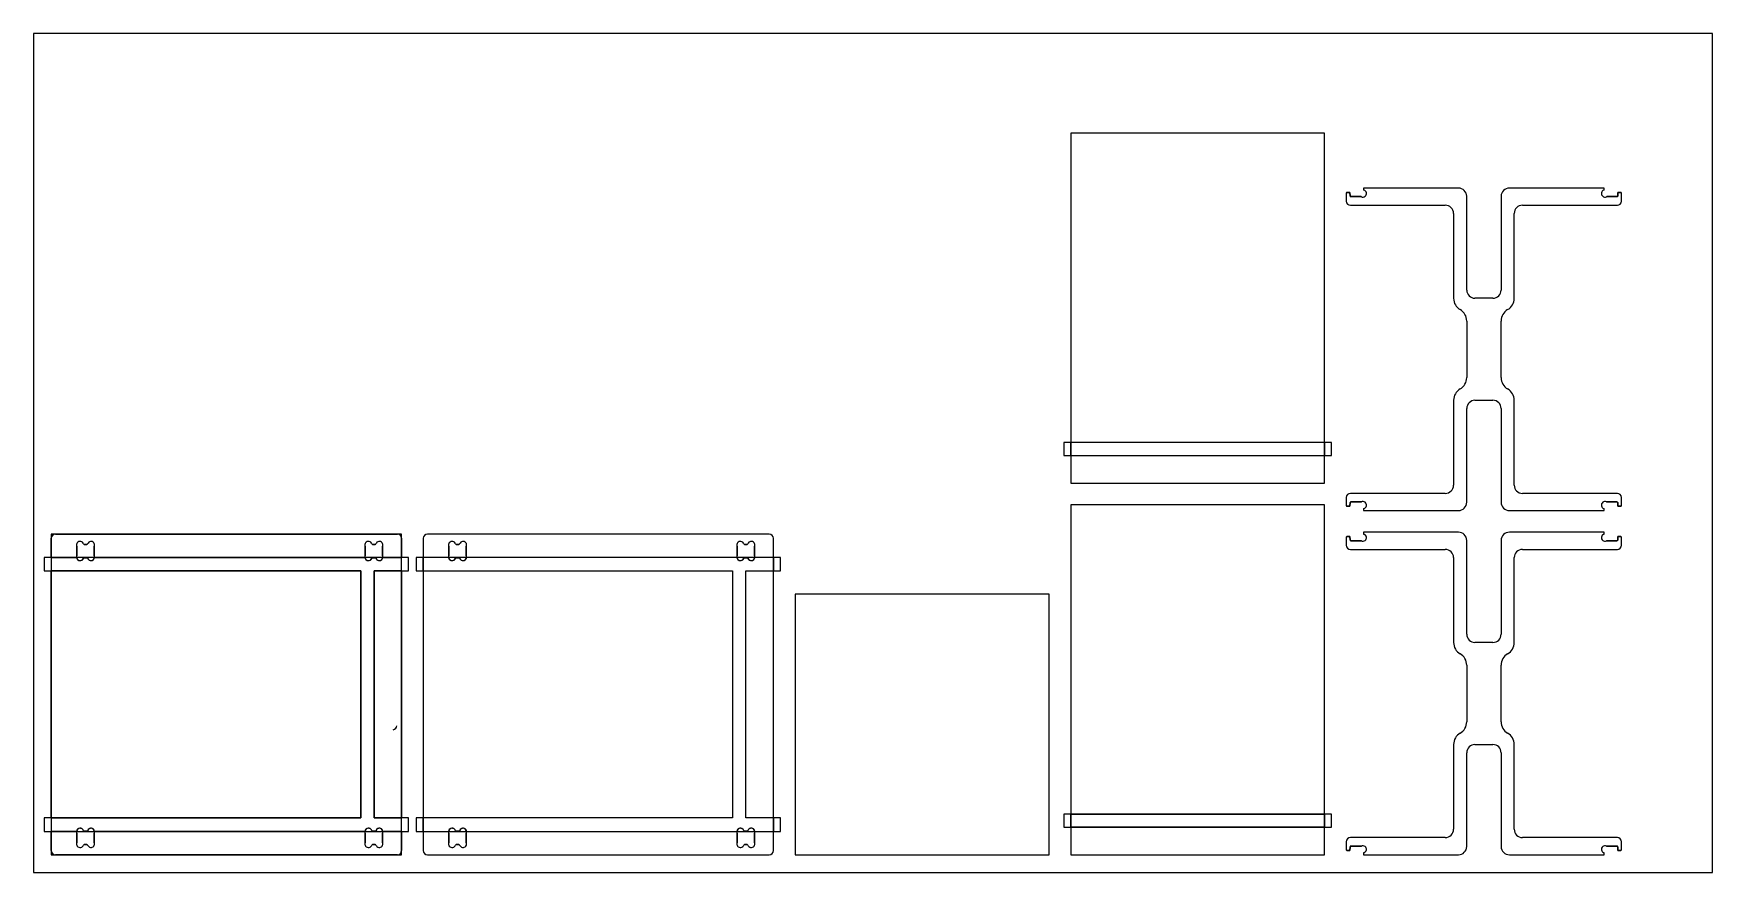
# Model space of a CAD drawing. Extents: x 0 to 96.1, y 0.2 to 48.2.
import ezdxf

# ---------------------------------------------------------------- set-up
doc = ezdxf.new("R2010")
doc.units = 0
doc.header["$MEASUREMENT"] = 0
doc.layers.get('0').update_dxf_attribs({"linetype": 'CONTINUOUS'})
for name, color, linetype in [('BOX_STOCK', 1, 'CONTINUOUS'), ('POCKETS', 171, 'CONTINUOUS'), ('PROFILES_INSIDE', 4, 'CONTINUOUS'), ('PROFILES_OUTSIDE', 6, 'CONTINUOUS')]:
    doc.layers.add(name, color=color, linetype=linetype)

msp = doc.modelspace()

# ---------------------------------------------------------------- linework, layer by layer
at = {"color": 7, "linetype": 'CONTINUOUS'}
for p, q in [((73.881, 42.506), (59.352, 42.506)), ((59.352, 42.506), (59.352, 24.796)), ((73.881, 24.796), (73.881, 42.506)), ((75.121, 39.071), (75.121, 38.608)), ((75.16, 39.11), (75.326, 39.11)), ((75.326, 39.11), (75.339, 38.901)), ((75.379, 38.864), (75.969, 38.864)), ((76.105, 39.356), (76.105, 39.276)), ((81.538, 39.356), (76.105, 39.356)), ((82.011, 33.516), (82.011, 38.884)), ((83.979, 38.884), (83.979, 33.516)), ((89.885, 39.356), (84.452, 39.356)), ((89.885, 39.276), (89.885, 39.356)), ((90.021, 38.864), (90.611, 38.864)), ((90.65, 38.901), (90.664, 39.11)), ((90.664, 39.11), (90.829, 39.11)), ((90.869, 38.608), (90.869, 39.071)), ((75.357, 38.372), (80.788, 38.372)), ((81.261, 37.899), (81.261, 33.043)), ((84.729, 33.043), (84.729, 37.899)), ((85.202, 38.372), (90.633, 38.372)), ((83.507, 33.043), (82.483, 33.043)), ((82.011, 31.744), (82.011, 28.502)), ((83.979, 28.502), (83.979, 31.744)), ((81.261, 27.203), (81.261, 22.346)), ((82.483, 27.203), (83.507, 27.203)), ((84.729, 22.346), (84.729, 27.203)), ((82.011, 21.362), (82.011, 26.73)), ((83.979, 26.73), (83.979, 21.362)), ((73.881, 24.796), (59.352, 24.796)), ((59.352, 24.039), (59.352, 24.796)), ((59.352, 24.039), (59.352, 22.465)), ((59.352, 24.039), (73.881, 24.039)), ((73.881, 24.796), (73.881, 24.039)), ((73.881, 22.465), (73.881, 24.039)), ((59.352, 22.465), (73.881, 22.465)), ((73.881, 21.225), (59.352, 21.225)), ((59.352, 21.225), (59.352, 3.515)), ((73.881, 3.515), (73.881, 21.225)), ((75.121, 21.638), (75.121, 21.175)), ((75.326, 21.136), (75.16, 21.136)), ((75.339, 21.345), (75.326, 21.136)), ((80.788, 21.874), (75.357, 21.874)), ((75.969, 21.382), (75.379, 21.382)), ((90.633, 21.874), (85.202, 21.874)), ((90.611, 21.382), (90.021, 21.382)), ((90.664, 21.136), (90.65, 21.345)), ((90.829, 21.136), (90.664, 21.136)), ((90.869, 21.175), (90.869, 21.638)), ((76.105, 20.969), (76.105, 20.89)), ((76.105, 20.89), (81.538, 20.89)), ((84.452, 20.89), (89.885, 20.89)), ((89.885, 20.89), (89.885, 20.969)), ((1.022, 18.211), (1.022, 19.302)), ((1.258, 19.538), (20.827, 19.538)), ((21.063, 19.302), (21.063, 18.211)), ((22.302, 19.302), (22.302, 18.211)), ((42.107, 19.538), (22.539, 19.538)), ((42.344, 18.211), (42.344, 19.302)), ((75.121, 19.365), (75.121, 18.902)), ((75.16, 19.404), (75.326, 19.404)), ((75.326, 19.404), (75.339, 19.195)), ((76.105, 19.65), (76.105, 19.571)), ((81.538, 19.65), (76.105, 19.65)), ((89.885, 19.65), (84.452, 19.65)), ((89.885, 19.571), (89.885, 19.65)), ((90.65, 19.195), (90.664, 19.404)), ((90.664, 19.404), (90.829, 19.404)), ((90.869, 18.902), (90.869, 19.365)), ((2.491, 18.327), (2.491, 18.818)), ((2.904, 18.954), (3.063, 18.954)), ((3.476, 18.818), (3.476, 18.327)), ((18.989, 18.327), (18.989, 18.818)), ((19.402, 18.954), (19.561, 18.954)), ((19.973, 18.818), (19.973, 18.327)), ((23.778, 18.327), (23.778, 18.818)), ((24.19, 18.954), (24.35, 18.954)), ((24.762, 18.818), (24.762, 18.327)), ((40.27, 18.327), (40.27, 18.818)), ((40.682, 18.954), (40.842, 18.954)), ((41.254, 18.818), (41.254, 18.327)), ((75.357, 18.666), (80.788, 18.666)), ((75.379, 19.158), (75.969, 19.158)), ((82.011, 13.81), (82.011, 19.178)), ((83.979, 19.178), (83.979, 13.81)), ((85.202, 18.666), (90.633, 18.666)), ((90.021, 19.158), (90.611, 19.158)), ((1.022, 18.211), (2.469, 18.211)), ((1.022, 18.211), (1.022, 17.434)), ((1.022, 3.288), (1.022, 17.434)), ((18.725, 17.434), (1.022, 17.434)), ((2.904, 18.191), (3.063, 18.191)), ((3.498, 18.211), (18.967, 18.211)), ((18.725, 3.288), (18.725, 17.434)), ((19.402, 18.191), (19.561, 18.191)), ((19.488, 17.434), (19.488, 3.288)), ((21.063, 17.434), (19.488, 17.434)), ((19.996, 18.211), (21.063, 18.211)), ((21.063, 17.434), (21.063, 18.211)), ((21.063, 17.434), (21.063, 3.288)), ((23.756, 18.211), (22.302, 18.211)), ((22.302, 17.434), (22.302, 18.211)), ((22.302, 17.434), (22.302, 3.288)), ((22.302, 17.434), (40.005, 17.434)), ((24.19, 18.191), (24.35, 18.191)), ((40.248, 18.211), (24.784, 18.211)), ((40.005, 17.434), (40.005, 3.288)), ((40.682, 18.191), (40.842, 18.191)), ((40.769, 3.288), (40.769, 17.434)), ((40.769, 17.434), (42.344, 17.434)), ((42.344, 18.211), (41.276, 18.211)), ((42.344, 18.211), (42.344, 17.434)), ((42.344, 3.288), (42.344, 17.434)), ((81.261, 18.194), (81.261, 13.337)), ((84.729, 13.337), (84.729, 18.194)), ((58.113, 16.107), (43.583, 16.107)), ((43.583, 16.107), (43.583, 1.184)), ((58.113, 1.184), (58.113, 16.107)), ((83.507, 13.337), (82.483, 13.337)), ((82.011, 12.038), (82.011, 8.796)), ((83.979, 8.796), (83.979, 12.038)), ((81.261, 7.497), (81.261, 2.641)), ((82.011, 1.656), (82.011, 7.024)), ((82.483, 7.497), (83.507, 7.497)), ((83.979, 7.024), (83.979, 1.656)), ((84.729, 2.641), (84.729, 7.497)), ((1.022, 3.288), (18.725, 3.288)), ((1.022, 3.288), (1.022, 2.511)), ((19.488, 3.288), (21.063, 3.288)), ((21.063, 2.511), (21.063, 3.288)), ((40.005, 3.288), (22.302, 3.288)), ((22.302, 2.511), (22.302, 3.288)), ((42.344, 3.288), (40.769, 3.288)), ((42.344, 3.288), (42.344, 2.511)), ((59.352, 3.515), (73.881, 3.515)), ((59.352, 2.759), (59.352, 3.515)), ((73.881, 3.515), (73.881, 2.759)), ((1.022, 1.42), (1.022, 2.511)), ((2.469, 2.511), (1.022, 2.511)), ((2.491, 1.904), (2.491, 2.395)), ((3.063, 2.531), (2.904, 2.531)), ((3.476, 2.395), (3.476, 1.904)), ((18.967, 2.511), (3.498, 2.511)), ((18.989, 1.904), (18.989, 2.395)), ((19.561, 2.531), (19.402, 2.531)), ((19.973, 2.395), (19.973, 1.904)), ((21.063, 2.511), (19.996, 2.511)), ((21.063, 2.511), (21.063, 1.42)), ((22.302, 2.511), (22.302, 1.42)), ((22.302, 2.511), (23.756, 2.511)), ((23.778, 1.904), (23.778, 2.395)), ((24.35, 2.531), (24.19, 2.531)), ((24.762, 2.395), (24.762, 1.904)), ((24.784, 2.511), (40.248, 2.511)), ((40.27, 1.904), (40.27, 2.395)), ((40.842, 2.531), (40.682, 2.531)), ((41.254, 2.395), (41.254, 1.904)), ((41.276, 2.511), (42.344, 2.511)), ((42.344, 1.42), (42.344, 2.511)), ((59.352, 2.759), (59.352, 1.184)), ((73.881, 2.759), (59.352, 2.759)), ((73.881, 1.184), (73.881, 2.759)), ((75.121, 1.932), (75.121, 1.469)), ((80.788, 2.168), (75.357, 2.168)), ((90.633, 2.168), (85.202, 2.168)), ((90.869, 1.469), (90.869, 1.932)), ((20.827, 1.184), (1.258, 1.184)), ((3.063, 1.768), (2.904, 1.768)), ((19.561, 1.768), (19.402, 1.768)), ((22.539, 1.184), (42.107, 1.184)), ((24.35, 1.768), (24.19, 1.768)), ((40.842, 1.768), (40.682, 1.768)), ((43.583, 1.184), (58.113, 1.184)), ((59.352, 1.184), (73.881, 1.184)), ((75.326, 1.43), (75.16, 1.43)), ((75.339, 1.639), (75.326, 1.43)), ((75.969, 1.676), (75.379, 1.676)), ((76.105, 1.264), (76.105, 1.184)), ((76.105, 1.184), (81.538, 1.184)), ((84.452, 1.184), (89.885, 1.184)), ((89.885, 1.184), (89.885, 1.264)), ((90.611, 1.676), (90.021, 1.676)), ((90.664, 1.43), (90.65, 1.639)), ((90.829, 1.43), (90.664, 1.43))]:
    msp.add_line(p, q, dxfattribs=at)
for centre, radius, start, end in [((75.16, 39.071), 0.0394, 90, 180), ((75.357, 38.608), 0.236, 180, 270), ((75.379, 38.903), 0.0394, 183.66194, 270), ((75.969, 38.824), 0.0394, 65.11211, 90), ((76.071, 39.045), 0.204, 245.11211, 72.39953), ((76.144, 39.276), 0.0394, 180, 252.39953), ((81.538, 38.884), 0.472, 360, 90), ((84.452, 38.884), 0.472, 90, 180), ((89.919, 39.045), 0.204, 107.60047, 294.88789), ((89.845, 39.276), 0.0394, 287.60047, 0), ((90.021, 38.824), 0.0394, 90, 114.88789), ((90.611, 38.903), 0.0394, 270, 356.33806), ((90.633, 38.608), 0.236, 270, 0), ((90.829, 39.071), 0.0394, 0, 90), ((80.788, 37.899), 0.472, 0, 90), ((85.202, 37.899), 0.472, 90, 180), ((82.011, 33.043), 0.75, 180, 240), ((82.483, 33.516), 0.472, 180, 270), ((83.507, 33.516), 0.472, 270, 0), ((83.979, 33.043), 0.75, 300, 0), ((81.261, 31.744), 0.75, 0, 60), ((84.729, 31.744), 0.75, 120, 180), ((81.261, 28.502), 0.75, 300, 0), ((84.729, 28.502), 0.75, 180, 240), ((82.011, 27.203), 0.75, 120, 180), ((82.483, 26.73), 0.472, 90, 180), ((83.507, 26.73), 0.472, 0, 90), ((83.979, 27.203), 0.75, 0, 60), ((80.788, 22.346), 0.472, 270, 0), ((85.202, 22.346), 0.472, 180, 270), ((75.357, 21.638), 0.236, 90, 180), ((75.16, 21.175), 0.0394, 180, 270), ((75.379, 21.342), 0.0394, 90, 176.33806), ((75.969, 21.421), 0.0394, 270, 294.88789), ((76.071, 21.201), 0.204, 287.60047, 114.88789), ((81.538, 21.362), 0.472, 270, 0), ((84.452, 21.362), 0.472, 180, 270), ((89.919, 21.201), 0.204, 65.11211, 252.39953), ((90.021, 21.421), 0.0394, 245.11211, 270), ((90.611, 21.342), 0.0394, 3.66194, 90), ((90.633, 21.638), 0.236, 0, 90), ((90.829, 21.175), 0.0394, 270, 0), ((76.144, 20.969), 0.0394, 107.60047, 180), ((89.845, 20.969), 0.0394, 0, 72.39953), ((1.258, 19.302), 0.236, 90, 180), ((20.827, 19.302), 0.236, 0, 90), ((22.539, 19.302), 0.236, 90, 180), ((42.107, 19.302), 0.236, 360, 90), ((75.16, 19.365), 0.0394, 90, 180), ((76.071, 19.339), 0.204, 245.11211, 72.39953), ((76.144, 19.571), 0.0394, 180, 252.39953), ((81.538, 19.178), 0.472, 0, 90), ((84.452, 19.178), 0.472, 90, 180), ((89.919, 19.339), 0.204, 107.60047, 294.88789), ((89.845, 19.571), 0.0394, 287.60047, 0), ((90.829, 19.365), 0.0394, 0, 90), ((2.672, 18.92), 0.204, 17.60048, 204.88782), ((2.672, 18.225), 0.204, 155.11212, 183.94474), ((2.452, 18.818), 0.0394, 0, 24.88782), ((2.452, 18.327), 0.0394, 335.11212, 0), ((2.904, 18.994), 0.0394, 197.60048, 270.00006), ((3.063, 18.994), 0.0394, 270.00006, 342.39955), ((3.295, 18.92), 0.204, 335.11221, 162.39955), ((3.515, 18.818), 0.0394, 155.11221, 180), ((3.515, 18.327), 0.0394, 180, 204.88791), ((3.295, 18.225), 0.204, 356.05518, 24.88791), ((19.17, 18.92), 0.204, 17.60048, 204.88782), ((19.17, 18.225), 0.204, 155.11212, 183.94474), ((18.95, 18.818), 0.0394, 0, 24.88782), ((18.95, 18.327), 0.0394, 335.11212, 0), ((19.402, 18.994), 0.0394, 197.60048, 270.00006), ((19.561, 18.994), 0.0394, 270.00006, 342.39955), ((19.792, 18.92), 0.204, 335.11221, 162.39955), ((20.013, 18.818), 0.0394, 155.11221, 180), ((20.013, 18.327), 0.0394, 180, 204.88791), ((19.792, 18.225), 0.204, 356.05518, 24.88791), ((23.959, 18.92), 0.204, 17.60048, 204.88782), ((23.959, 18.225), 0.204, 155.11212, 183.94474), ((23.738, 18.818), 0.0394, 0, 24.88782), ((23.738, 18.327), 0.0394, 335.11212, 0), ((24.19, 18.994), 0.0394, 197.60048, 270.00006), ((24.35, 18.994), 0.0394, 270.00006, 342.39955), ((24.581, 18.92), 0.204, 335.11221, 162.39955), ((24.801, 18.818), 0.0394, 155.11221, 180), ((24.801, 18.327), 0.0394, 180, 204.88791), ((24.581, 18.225), 0.204, 356.05518, 24.88791), ((40.451, 18.92), 0.204, 17.60048, 204.88782), ((40.451, 18.225), 0.204, 155.11212, 183.94474), ((40.231, 18.818), 0.0394, 0, 24.88782), ((40.231, 18.327), 0.0394, 335.11212, 0), ((40.682, 18.994), 0.0394, 197.60048, 270.00006), ((40.842, 18.994), 0.0394, 270.00006, 342.39955), ((41.073, 18.92), 0.204, 335.11221, 162.39955), ((41.294, 18.818), 0.0394, 155.11221, 180), ((41.294, 18.327), 0.0394, 180, 204.88791), ((41.073, 18.225), 0.204, 356.05518, 24.88791), ((75.357, 18.902), 0.236, 180, 270), ((75.379, 19.198), 0.0394, 183.66194, 270), ((75.969, 19.119), 0.0394, 65.11211, 90), ((80.788, 18.194), 0.472, 0, 90), ((85.202, 18.194), 0.472, 90, 180), ((90.021, 19.119), 0.0394, 90, 114.88789), ((90.611, 19.198), 0.0394, 270, 356.33806), ((90.633, 18.902), 0.236, 270, 0), ((2.672, 18.225), 0.204, 183.94474, 342.39955), ((2.904, 18.152), 0.0394, 90.00006, 162.39955), ((3.063, 18.152), 0.0394, 17.60048, 90.00006), ((3.295, 18.225), 0.204, 197.60048, 356.05518), ((19.17, 18.225), 0.204, 183.94474, 342.39955), ((19.402, 18.152), 0.0394, 90.00006, 162.39955), ((19.561, 18.152), 0.0394, 17.60048, 90.00006), ((19.792, 18.225), 0.204, 197.60048, 356.05518), ((23.959, 18.225), 0.204, 183.94474, 342.39955), ((24.19, 18.152), 0.0394, 90.00006, 162.39955), ((24.35, 18.152), 0.0394, 17.60048, 90.00006), ((24.581, 18.225), 0.204, 197.60048, 356.05518), ((40.451, 18.225), 0.204, 183.94474, 342.39955), ((40.682, 18.152), 0.0394, 90.00006, 162.39955), ((40.842, 18.152), 0.0394, 17.60048, 90.00006), ((41.073, 18.225), 0.204, 197.60048, 356.05518), ((82.483, 13.81), 0.472, 180, 270), ((83.507, 13.81), 0.472, 270, 0), ((82.011, 13.337), 0.75, 180, 240), ((81.261, 12.038), 0.75, 0, 60), ((84.729, 12.038), 0.75, 120, 180), ((83.979, 13.337), 0.75, 300, 0), ((81.261, 8.796), 0.75, 300, 0), ((84.729, 8.796), 0.75, 180, 240), ((82.011, 7.497), 0.75, 120, 180), ((83.979, 7.497), 0.75, 0, 60), ((82.483, 7.024), 0.472, 90, 180), ((83.507, 7.024), 0.472, 0, 90), ((2.672, 2.497), 0.204, 17.60048, 176.05518), ((2.672, 2.497), 0.204, 176.05518, 204.88782), ((2.452, 2.395), 0.0394, 0, 24.88782), ((2.904, 2.571), 0.0394, 197.60048, 270.00006), ((3.063, 2.571), 0.0394, 270.00006, 342.39955), ((3.295, 2.497), 0.204, 3.94474, 162.39955), ((3.515, 2.395), 0.0394, 155.11221, 180), ((3.295, 2.497), 0.204, 335.11221, 3.94474), ((19.17, 2.497), 0.204, 17.60048, 176.05518), ((19.17, 2.497), 0.204, 176.05518, 204.88782), ((18.95, 2.395), 0.0394, 0, 24.88782), ((19.402, 2.571), 0.0394, 197.60048, 270.00006), ((19.561, 2.571), 0.0394, 270.00006, 342.39955), ((19.792, 2.497), 0.204, 3.94474, 162.39955), ((20.013, 2.395), 0.0394, 155.11221, 180), ((19.792, 2.497), 0.204, 335.11221, 3.94474), ((23.959, 2.497), 0.204, 176.05518, 204.88782), ((23.959, 2.497), 0.204, 17.60048, 176.05518), ((23.738, 2.395), 0.0394, 0, 24.88782), ((24.19, 2.571), 0.0394, 197.60048, 270.00006), ((24.35, 2.571), 0.0394, 270.00006, 342.39955), ((24.581, 2.497), 0.204, 3.94474, 162.39955), ((24.801, 2.395), 0.0394, 155.11221, 180), ((24.581, 2.497), 0.204, 335.11221, 3.94474), ((40.451, 2.497), 0.204, 176.05518, 204.88782), ((40.451, 2.497), 0.204, 17.60048, 176.05518), ((40.231, 2.395), 0.0394, 0, 24.88782), ((40.682, 2.571), 0.0394, 197.60048, 270.00006), ((40.842, 2.571), 0.0394, 270.00006, 342.39955), ((41.073, 2.497), 0.204, 3.94474, 162.39955), ((41.294, 2.395), 0.0394, 155.11221, 180), ((41.073, 2.497), 0.204, 335.11221, 3.94474), ((75.357, 1.932), 0.236, 90, 180), ((80.788, 2.641), 0.472, 270, 0), ((85.202, 2.641), 0.472, 180, 270), ((90.633, 1.932), 0.236, 0, 90), ((1.258, 1.42), 0.236, 180, 270), ((2.672, 1.802), 0.204, 155.11212, 342.39955), ((2.452, 1.904), 0.0394, 335.11212, 0), ((2.904, 1.728), 0.0394, 90.00006, 162.39955), ((3.063, 1.728), 0.0394, 17.60048, 90.00006), ((3.295, 1.802), 0.204, 197.60048, 24.88791), ((3.515, 1.904), 0.0394, 180, 204.88791), ((19.17, 1.802), 0.204, 155.11212, 342.39955), ((18.95, 1.904), 0.0394, 335.11212, 0), ((19.402, 1.728), 0.0394, 90.00006, 162.39955), ((19.561, 1.728), 0.0394, 17.60048, 90.00006), ((19.792, 1.802), 0.204, 197.60048, 24.88791), ((20.013, 1.904), 0.0394, 180, 204.88791), ((20.827, 1.42), 0.236, 270, 0), ((22.539, 1.42), 0.236, 180, 270), ((23.959, 1.802), 0.204, 155.11212, 342.39955), ((23.738, 1.904), 0.0394, 335.11212, 0), ((24.19, 1.728), 0.0394, 90.00006, 162.39955), ((24.35, 1.728), 0.0394, 17.60048, 90.00006), ((24.581, 1.802), 0.204, 197.60048, 24.88791), ((24.801, 1.904), 0.0394, 180, 204.88791), ((40.451, 1.802), 0.204, 155.11212, 342.39955), ((40.231, 1.904), 0.0394, 335.11212, 0), ((40.682, 1.728), 0.0394, 90.00006, 162.39955), ((40.842, 1.728), 0.0394, 17.60048, 90.00006), ((41.073, 1.802), 0.204, 197.60048, 24.88791), ((41.294, 1.904), 0.0394, 180, 204.88791), ((42.107, 1.42), 0.236, 270, 0), ((75.16, 1.469), 0.0394, 180, 270), ((75.379, 1.637), 0.0394, 90, 176.33806), ((75.969, 1.715), 0.0394, 270, 294.88789), ((76.071, 1.495), 0.204, 287.60047, 114.88789), ((76.144, 1.264), 0.0394, 107.60047, 180), ((81.538, 1.656), 0.472, 270, 0), ((84.452, 1.656), 0.472, 180, 270), ((89.919, 1.495), 0.204, 65.11211, 252.39953), ((89.845, 1.264), 0.0394, 0, 72.39953), ((90.021, 1.715), 0.0394, 245.11211, 270), ((90.611, 1.637), 0.0394, 3.66194, 90), ((90.829, 1.469), 0.0394, 270, 0)]:
    msp.add_arc(centre, radius, start, end, dxfattribs=at)
at = {"layer": 'BOX_STOCK'}
for p, q in [((96.071, 48.202), (0.008, 48.202)), ((0.008, 48.202), (0.008, 0.171)), ((96.071, 0.171), (96.071, 48.202)), ((0.008, 0.171), (96.071, 0.171))]:
    msp.add_line(p, q, dxfattribs=at)
at = {"layer": 'POCKETS'}
for p, q in [((74.275, 24.796), (58.958, 24.796)), ((58.958, 24.796), (58.958, 24.039)), ((58.958, 24.039), (74.275, 24.039)), ((74.275, 24.039), (74.275, 24.796)), ((0.614, 18.211), (0.614, 17.434)), ((1.008, 18.211), (0.614, 18.211)), ((0.614, 17.434), (1.008, 17.434)), ((21.076, 18.211), (1.008, 18.211)), ((1.008, 17.434), (18.725, 17.434)), ((18.725, 17.434), (18.725, 3.288)), ((19.488, 17.434), (21.076, 17.434)), ((19.488, 3.288), (19.488, 17.434)), ((21.47, 18.211), (21.076, 18.211)), ((21.076, 17.434), (21.47, 17.434)), ((21.47, 17.434), (21.47, 18.211)), ((22.289, 18.211), (21.895, 18.211)), ((21.895, 18.211), (21.895, 17.434)), ((21.895, 17.434), (22.289, 17.434)), ((42.357, 18.211), (22.289, 18.211)), ((22.289, 17.434), (40.005, 17.434)), ((40.005, 17.434), (40.005, 3.288)), ((40.769, 17.434), (42.357, 17.434)), ((40.769, 3.288), (40.769, 17.434)), ((42.751, 18.211), (42.357, 18.211)), ((42.357, 17.434), (42.751, 17.434)), ((42.751, 17.434), (42.751, 18.211)), ((0.614, 3.288), (0.614, 2.511)), ((1.008, 3.288), (0.614, 3.288)), ((18.725, 3.288), (1.008, 3.288)), ((21.076, 3.288), (19.488, 3.288)), ((21.47, 3.288), (21.076, 3.288)), ((21.47, 2.511), (21.47, 3.288)), ((22.289, 3.288), (21.895, 3.288)), ((21.895, 3.288), (21.895, 2.511)), ((40.005, 3.288), (22.289, 3.288)), ((42.357, 3.288), (40.769, 3.288)), ((42.751, 3.288), (42.357, 3.288)), ((42.751, 2.511), (42.751, 3.288)), ((74.275, 3.515), (58.958, 3.515)), ((58.958, 3.515), (58.958, 2.759)), ((74.275, 2.759), (74.275, 3.515)), ((0.614, 2.511), (1.008, 2.511)), ((1.008, 2.511), (21.076, 2.511)), ((21.076, 2.511), (21.47, 2.511)), ((21.895, 2.511), (22.289, 2.511)), ((22.289, 2.511), (42.357, 2.511)), ((42.357, 2.511), (42.751, 2.511)), ((58.958, 2.759), (74.275, 2.759))]:
    msp.add_line(p, q, dxfattribs=at)
at = {"layer": 'PROFILES_INSIDE'}
for p, q in [((2.491, 18.818), (2.491, 18.327)), ((3.063, 18.954), (2.904, 18.954)), ((3.476, 18.327), (3.476, 18.818)), ((18.989, 18.818), (18.989, 18.327)), ((19.561, 18.954), (19.402, 18.954)), ((19.973, 18.327), (19.973, 18.818)), ((23.778, 18.818), (23.778, 18.327)), ((24.35, 18.954), (24.19, 18.954)), ((24.762, 18.327), (24.762, 18.818)), ((40.27, 18.818), (40.27, 18.327)), ((40.842, 18.954), (40.682, 18.954)), ((41.254, 18.327), (41.254, 18.818)), ((2.904, 18.191), (3.063, 18.191)), ((19.402, 18.191), (19.561, 18.191)), ((24.19, 18.191), (24.35, 18.191)), ((40.682, 18.191), (40.842, 18.191)), ((2.491, 2.395), (2.491, 1.904)), ((3.063, 2.531), (2.904, 2.531)), ((3.476, 1.904), (3.476, 2.395)), ((18.989, 2.395), (18.989, 1.904)), ((19.561, 2.531), (19.402, 2.531)), ((19.973, 1.904), (19.973, 2.395)), ((23.778, 2.395), (23.778, 1.904)), ((24.35, 2.531), (24.19, 2.531)), ((24.762, 1.904), (24.762, 2.395)), ((40.27, 2.395), (40.27, 1.904)), ((40.842, 2.531), (40.682, 2.531)), ((41.254, 1.904), (41.254, 2.395)), ((2.904, 1.768), (3.063, 1.768)), ((19.402, 1.768), (19.561, 1.768)), ((24.19, 1.768), (24.35, 1.768)), ((40.682, 1.768), (40.842, 1.768))]:
    msp.add_line(p, q, dxfattribs=at)
for centre, radius, start, end in [((2.672, 18.92), 0.204, 17.60048, 204.88782), ((2.672, 18.225), 0.204, 155.11212, 342.39955), ((2.452, 18.818), 0.0394, 0, 24.88782), ((2.452, 18.327), 0.0394, 335.11212, 0), ((2.904, 18.994), 0.0394, 197.60048, 270.00006), ((3.063, 18.994), 0.0394, 270.00006, 342.39955), ((3.295, 18.92), 0.204, 335.11221, 162.39955), ((3.295, 18.225), 0.204, 197.60048, 24.88791), ((3.515, 18.818), 0.0394, 155.11221, 180), ((3.515, 18.327), 0.0394, 180, 204.88791), ((19.17, 18.92), 0.204, 17.60048, 204.88782), ((19.17, 18.225), 0.204, 155.11212, 342.39955), ((18.95, 18.818), 0.0394, 0, 24.88782), ((18.95, 18.327), 0.0394, 335.11212, 0), ((19.402, 18.994), 0.0394, 197.60048, 270.00006), ((19.561, 18.994), 0.0394, 270.00006, 342.39955), ((19.792, 18.92), 0.204, 335.11221, 162.39955), ((19.792, 18.225), 0.204, 197.60048, 24.88791), ((20.013, 18.818), 0.0394, 155.11221, 180), ((20.013, 18.327), 0.0394, 180, 204.88791), ((23.959, 18.92), 0.204, 17.60048, 204.88782), ((23.959, 18.225), 0.204, 155.11212, 342.39955), ((23.738, 18.818), 0.0394, 0, 24.88782), ((23.738, 18.327), 0.0394, 335.11212, 0), ((24.19, 18.994), 0.0394, 197.60048, 270.00006), ((24.35, 18.994), 0.0394, 270.00006, 342.39955), ((24.581, 18.92), 0.204, 335.11221, 162.39955), ((24.581, 18.225), 0.204, 197.60048, 24.88791), ((24.801, 18.818), 0.0394, 155.11221, 180), ((24.801, 18.327), 0.0394, 180, 204.88791), ((40.451, 18.92), 0.204, 17.60048, 204.88782), ((40.451, 18.225), 0.204, 155.11212, 342.39955), ((40.231, 18.818), 0.0394, 0, 24.88782), ((40.231, 18.327), 0.0394, 335.11212, 0), ((40.682, 18.994), 0.0394, 197.60048, 270.00006), ((40.842, 18.994), 0.0394, 270.00006, 342.39955), ((41.073, 18.92), 0.204, 335.11221, 162.39955), ((41.073, 18.225), 0.204, 197.60048, 24.88791), ((41.294, 18.818), 0.0394, 155.11221, 180), ((41.294, 18.327), 0.0394, 180, 204.88791), ((2.904, 18.152), 0.0394, 90.00006, 162.39955), ((3.063, 18.152), 0.0394, 17.60048, 90.00006), ((19.402, 18.152), 0.0394, 90.00006, 162.39955), ((19.561, 18.152), 0.0394, 17.60048, 90.00006), ((24.19, 18.152), 0.0394, 90.00006, 162.39955), ((24.35, 18.152), 0.0394, 17.60048, 90.00006), ((40.682, 18.152), 0.0394, 90.00006, 162.39955), ((40.842, 18.152), 0.0394, 17.60048, 90.00006), ((20.549, 8.574), 0.236, 280, 0), ((2.672, 2.497), 0.204, 17.60048, 204.88782), ((2.452, 2.395), 0.0394, 0, 24.88782), ((2.904, 2.571), 0.0394, 197.60048, 270.00006), ((3.063, 2.571), 0.0394, 270.00006, 342.39955), ((3.295, 2.497), 0.204, 335.11221, 162.39955), ((3.515, 2.395), 0.0394, 155.11221, 180), ((19.17, 2.497), 0.204, 17.60048, 204.88782), ((18.95, 2.395), 0.0394, 0, 24.88782), ((19.402, 2.571), 0.0394, 197.60048, 270.00006), ((19.561, 2.571), 0.0394, 270.00006, 342.39955), ((19.792, 2.497), 0.204, 335.11221, 162.39955), ((20.013, 2.395), 0.0394, 155.11221, 180), ((23.959, 2.497), 0.204, 17.60048, 204.88782), ((23.738, 2.395), 0.0394, 0, 24.88782), ((24.19, 2.571), 0.0394, 197.60048, 270.00006), ((24.35, 2.571), 0.0394, 270.00006, 342.39955), ((24.581, 2.497), 0.204, 335.11221, 162.39955), ((24.801, 2.395), 0.0394, 155.11221, 180), ((40.451, 2.497), 0.204, 17.60048, 204.88782), ((40.231, 2.395), 0.0394, 0, 24.88782), ((40.682, 2.571), 0.0394, 197.60048, 270.00006), ((40.842, 2.571), 0.0394, 270.00006, 342.39955), ((41.073, 2.497), 0.204, 335.11221, 162.39955), ((41.294, 2.395), 0.0394, 155.11221, 180), ((2.672, 1.802), 0.204, 155.11212, 342.39955), ((2.452, 1.904), 0.0394, 335.11212, 0), ((2.904, 1.728), 0.0394, 90.00006, 162.39955), ((3.063, 1.728), 0.0394, 17.60048, 90.00006), ((3.295, 1.802), 0.204, 197.60048, 24.88791), ((3.515, 1.904), 0.0394, 180, 204.88791), ((19.17, 1.802), 0.204, 155.11212, 342.39955), ((18.95, 1.904), 0.0394, 335.11212, 0), ((19.402, 1.728), 0.0394, 90.00006, 162.39955), ((19.561, 1.728), 0.0394, 17.60048, 90.00006), ((19.792, 1.802), 0.204, 197.60048, 24.88791), ((20.013, 1.904), 0.0394, 180, 204.88791), ((23.959, 1.802), 0.204, 155.11212, 342.39955), ((23.738, 1.904), 0.0394, 335.11212, 0), ((24.19, 1.728), 0.0394, 90.00006, 162.39955), ((24.35, 1.728), 0.0394, 17.60048, 90.00006), ((24.581, 1.802), 0.204, 197.60048, 24.88791), ((24.801, 1.904), 0.0394, 180, 204.88791), ((40.451, 1.802), 0.204, 155.11212, 342.39955), ((40.231, 1.904), 0.0394, 335.11212, 0), ((40.682, 1.728), 0.0394, 90.00006, 162.39955), ((40.842, 1.728), 0.0394, 17.60048, 90.00006), ((41.073, 1.802), 0.204, 197.60048, 24.88791), ((41.294, 1.904), 0.0394, 180, 204.88791)]:
    msp.add_arc(centre, radius, start, end, dxfattribs=at)
at = {"layer": 'PROFILES_OUTSIDE'}
for p, q in [((59.352, 42.506), (59.352, 22.465)), ((73.881, 42.506), (59.352, 42.506)), ((73.881, 22.465), (73.881, 42.506)), ((75.121, 39.071), (75.121, 38.608)), ((75.326, 39.11), (75.16, 39.11)), ((75.339, 38.901), (75.326, 39.11)), ((75.969, 38.864), (75.379, 38.864)), ((76.105, 39.356), (76.105, 39.276)), ((81.538, 39.356), (76.105, 39.356)), ((82.011, 33.516), (82.011, 38.884)), ((83.979, 38.884), (83.979, 33.516)), ((89.885, 39.356), (84.452, 39.356)), ((89.885, 39.276), (89.885, 39.356)), ((90.611, 38.864), (90.021, 38.864)), ((90.664, 39.11), (90.65, 38.901)), ((90.829, 39.11), (90.664, 39.11)), ((90.869, 38.608), (90.869, 39.071)), ((75.357, 38.372), (80.788, 38.372)), ((81.261, 37.899), (81.261, 33.043)), ((84.729, 33.043), (84.729, 37.899)), ((85.202, 38.372), (90.633, 38.372)), ((83.507, 33.043), (82.483, 33.043)), ((82.011, 31.744), (82.011, 28.502)), ((83.979, 28.502), (83.979, 31.744)), ((81.261, 27.203), (81.261, 22.346)), ((82.483, 27.203), (83.507, 27.203)), ((84.729, 22.346), (84.729, 27.203)), ((82.011, 21.362), (82.011, 26.73)), ((83.979, 26.73), (83.979, 21.362)), ((59.352, 22.465), (73.881, 22.465)), ((73.881, 21.225), (59.352, 21.225)), ((59.352, 21.225), (59.352, 1.184)), ((73.881, 1.184), (73.881, 21.225)), ((75.121, 21.638), (75.121, 21.175)), ((75.16, 21.136), (75.326, 21.136)), ((75.326, 21.136), (75.339, 21.345)), ((80.788, 21.874), (75.357, 21.874)), ((75.379, 21.382), (75.969, 21.382)), ((90.633, 21.874), (85.202, 21.874)), ((90.021, 21.382), (90.611, 21.382)), ((90.65, 21.345), (90.664, 21.136)), ((90.664, 21.136), (90.829, 21.136)), ((90.869, 21.175), (90.869, 21.638)), ((76.105, 20.969), (76.105, 20.89)), ((76.105, 20.89), (81.538, 20.89)), ((84.452, 20.89), (89.885, 20.89)), ((89.885, 20.89), (89.885, 20.969)), ((21.063, 19.538), (1.022, 19.538)), ((1.022, 19.538), (1.022, 1.184)), ((21.063, 1.184), (21.063, 19.538)), ((22.302, 19.302), (22.302, 1.42)), ((42.107, 19.538), (22.539, 19.538)), ((42.344, 1.42), (42.344, 19.302)), ((75.121, 19.365), (75.121, 18.902)), ((75.326, 19.404), (75.16, 19.404)), ((75.339, 19.195), (75.326, 19.404)), ((76.105, 19.65), (76.105, 19.571)), ((81.538, 19.65), (76.105, 19.65)), ((89.885, 19.65), (84.452, 19.65)), ((89.885, 19.571), (89.885, 19.65)), ((90.664, 19.404), (90.65, 19.195)), ((90.829, 19.404), (90.664, 19.404)), ((90.869, 18.902), (90.869, 19.365)), ((75.357, 18.666), (80.788, 18.666)), ((75.969, 19.158), (75.379, 19.158)), ((82.011, 13.81), (82.011, 19.178)), ((83.979, 19.178), (83.979, 13.81)), ((85.202, 18.666), (90.633, 18.666)), ((90.611, 19.158), (90.021, 19.158)), ((81.261, 18.194), (81.261, 13.337)), ((84.729, 13.337), (84.729, 18.194)), ((58.113, 16.107), (43.583, 16.107)), ((43.583, 16.107), (43.583, 1.184)), ((58.113, 1.184), (58.113, 16.107)), ((83.507, 13.337), (82.483, 13.337)), ((82.011, 12.038), (82.011, 8.796)), ((83.979, 8.796), (83.979, 12.038)), ((81.261, 7.497), (81.261, 2.641)), ((82.011, 1.656), (82.011, 7.024)), ((82.483, 7.497), (83.507, 7.497)), ((83.979, 7.024), (83.979, 1.656)), ((84.729, 2.641), (84.729, 7.497)), ((75.121, 1.932), (75.121, 1.469)), ((80.788, 2.168), (75.357, 2.168)), ((90.633, 2.168), (85.202, 2.168)), ((90.869, 1.469), (90.869, 1.932)), ((1.022, 1.184), (21.063, 1.184)), ((22.539, 1.184), (42.107, 1.184)), ((43.583, 1.184), (58.113, 1.184)), ((59.352, 1.184), (73.881, 1.184)), ((75.16, 1.43), (75.326, 1.43)), ((75.326, 1.43), (75.339, 1.639)), ((75.379, 1.676), (75.969, 1.676)), ((76.105, 1.264), (76.105, 1.184)), ((76.105, 1.184), (81.538, 1.184)), ((84.452, 1.184), (89.885, 1.184)), ((89.885, 1.184), (89.885, 1.264)), ((90.021, 1.676), (90.611, 1.676)), ((90.65, 1.639), (90.664, 1.43)), ((90.664, 1.43), (90.829, 1.43))]:
    msp.add_line(p, q, dxfattribs=at)
for centre, radius, start, end in [((75.16, 39.071), 0.0394, 90, 180), ((75.357, 38.608), 0.236, 180, 270), ((75.379, 38.903), 0.0394, 183.66194, 270), ((75.969, 38.824), 0.0394, 65.11211, 90), ((76.071, 39.045), 0.204, 245.11211, 72.39953), ((76.144, 39.276), 0.0394, 180, 252.39953), ((81.538, 38.884), 0.472, 360, 90), ((84.452, 38.884), 0.472, 90, 180), ((89.919, 39.045), 0.204, 107.60047, 294.88789), ((89.845, 39.276), 0.0394, 287.60047, 0), ((90.021, 38.824), 0.0394, 90, 114.88789), ((90.611, 38.903), 0.0394, 270, 356.33806), ((90.633, 38.608), 0.236, 270, 0), ((90.829, 39.071), 0.0394, 0, 90), ((80.788, 37.899), 0.472, 0, 90), ((85.202, 37.899), 0.472, 90, 180), ((82.011, 33.043), 0.75, 180, 240), ((82.483, 33.516), 0.472, 180, 270), ((83.507, 33.516), 0.472, 270, 0), ((83.979, 33.043), 0.75, 300, 0), ((81.261, 31.744), 0.75, 0, 60), ((84.729, 31.744), 0.75, 120, 180), ((81.261, 28.502), 0.75, 300, 0), ((84.729, 28.502), 0.75, 180, 240), ((82.011, 27.203), 0.75, 120, 180), ((82.483, 26.73), 0.472, 90, 180), ((83.507, 26.73), 0.472, 0, 90), ((83.979, 27.203), 0.75, 0, 60), ((80.788, 22.346), 0.472, 270, 0), ((85.202, 22.346), 0.472, 180, 270), ((75.357, 21.638), 0.236, 90, 180), ((75.16, 21.175), 0.0394, 180, 270), ((75.379, 21.342), 0.0394, 90, 176.33806), ((75.969, 21.421), 0.0394, 270, 294.88789), ((76.071, 21.201), 0.204, 287.60047, 114.88789), ((81.538, 21.362), 0.472, 270, 0), ((84.452, 21.362), 0.472, 180, 270), ((89.919, 21.201), 0.204, 65.11211, 252.39953), ((90.021, 21.421), 0.0394, 245.11211, 270), ((90.611, 21.342), 0.0394, 3.66194, 90), ((90.633, 21.638), 0.236, 0, 90), ((90.829, 21.175), 0.0394, 270, 0), ((76.144, 20.969), 0.0394, 107.60047, 180), ((89.845, 20.969), 0.0394, 0, 72.39953), ((22.539, 19.302), 0.236, 90, 180), ((42.107, 19.302), 0.236, 360, 90), ((75.16, 19.365), 0.0394, 90, 180), ((76.071, 19.339), 0.204, 245.11211, 72.39953), ((76.144, 19.571), 0.0394, 180, 252.39953), ((81.538, 19.178), 0.472, 0, 90), ((84.452, 19.178), 0.472, 90, 180), ((89.919, 19.339), 0.204, 107.60047, 294.88789), ((89.845, 19.571), 0.0394, 287.60047, 0), ((90.829, 19.365), 0.0394, 0, 90), ((75.357, 18.902), 0.236, 180, 270), ((75.379, 19.198), 0.0394, 183.66194, 270), ((75.969, 19.119), 0.0394, 65.11211, 90), ((80.788, 18.194), 0.472, 0, 90), ((85.202, 18.194), 0.472, 90, 180), ((90.021, 19.119), 0.0394, 90, 114.88789), ((90.611, 19.198), 0.0394, 270, 356.33806), ((90.633, 18.902), 0.236, 270, 0), ((82.483, 13.81), 0.472, 180, 270), ((83.507, 13.81), 0.472, 270, 0), ((82.011, 13.337), 0.75, 180, 240), ((81.261, 12.038), 0.75, 0, 60), ((84.729, 12.038), 0.75, 120, 180), ((83.979, 13.337), 0.75, 300, 0), ((81.261, 8.796), 0.75, 300, 0), ((84.729, 8.796), 0.75, 180, 240), ((82.011, 7.497), 0.75, 120, 180), ((83.979, 7.497), 0.75, 0, 60), ((82.483, 7.024), 0.472, 90, 180), ((83.507, 7.024), 0.472, 0, 90), ((75.357, 1.932), 0.236, 90, 180), ((80.788, 2.641), 0.472, 270, 0), ((85.202, 2.641), 0.472, 180, 270), ((90.633, 1.932), 0.236, 0, 90), ((22.539, 1.42), 0.236, 180, 270), ((42.107, 1.42), 0.236, 270, 0), ((75.16, 1.469), 0.0394, 180, 270), ((75.379, 1.637), 0.0394, 90, 176.33806), ((75.969, 1.715), 0.0394, 270, 294.88789), ((76.071, 1.495), 0.204, 287.60047, 114.88789), ((76.144, 1.264), 0.0394, 107.60047, 180), ((81.538, 1.656), 0.472, 270, 0), ((84.452, 1.656), 0.472, 180, 270), ((89.919, 1.495), 0.204, 65.11211, 252.39953), ((89.845, 1.264), 0.0394, 0, 72.39953), ((90.021, 1.715), 0.0394, 245.11211, 270), ((90.611, 1.637), 0.0394, 3.66194, 90), ((90.829, 1.469), 0.0394, 270, 0)]:
    msp.add_arc(centre, radius, start, end, dxfattribs=at)

doc.saveas('drawing.dxf')
